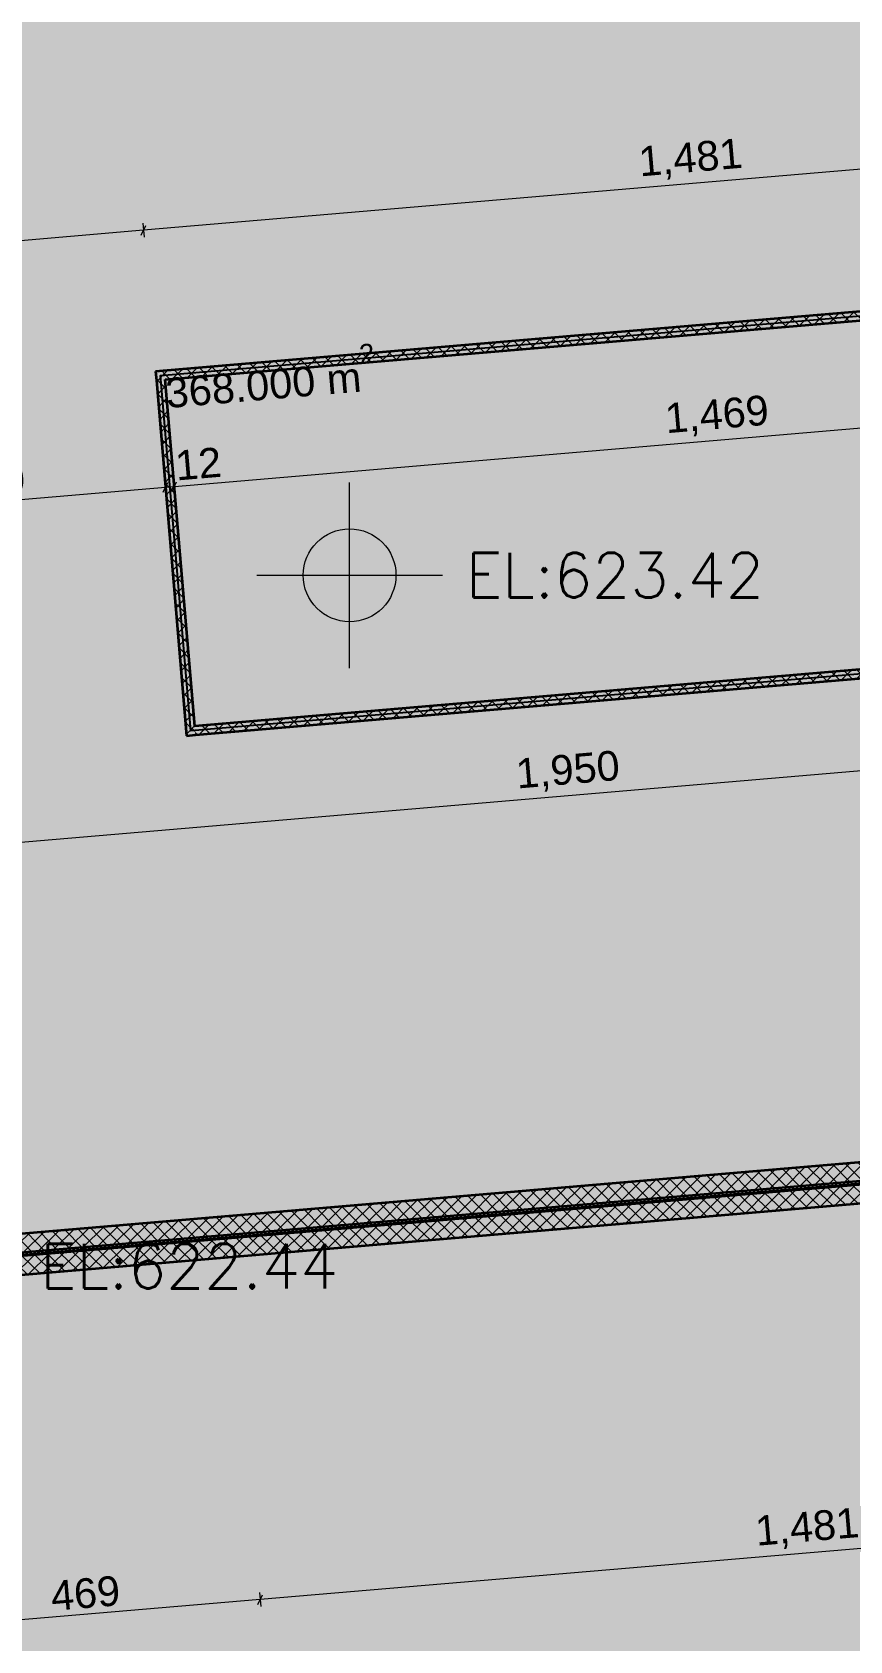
# Model space of a CAD drawing. Header units: metres. Extents: x 7516628 to 7516794, y 4692096 to 4692450.
# Drawn here: x 7516714.3 to 7516725.31, y 4692183.44 to 4692205.09 of the extents above; entities that cross this region are included whole.
import ezdxf

# ---------------------------------------------------------------- set-up
doc = ezdxf.new("R2010")
doc.units = ezdxf.units.M
for name, color, linetype, lineweight in [('2D Drafting - General_Pen_No__1', 7, 'Continuous', 0), ('dtm label', 1, 'Continuous', 0), ('New_2D Drafting - General_Pen_No__102', 254, 'Continuous', 0), ('New_2D Drafting - General_Pen_No__2', 8, 'Continuous', 0), ('New_Dimensioning - General', 7, 'Continuous', 0), ('New_Dimensioning - General_Pen_No__1', 7, 'Continuous', 0), ('New_Dimensioning - General_Pen_No__142', 8, 'Continuous', 0), ('New_Dimensioning - General_Pen_No__161', 251, 'Continuous', 0), ('New_Drawing & Figure_Pen_No__50', 134, 'Continuous', 0), ('New_Structural - Bearing', 7, 'Continuous', 0), ('New_Structural - Bearing_Pen_No__102', 254, 'Continuous', 0), ('New_Structural - Bearing_Pen_No__184', 254, 'Continuous', 0), ('New_Structural - Bearing_Pen_No__206', 254, 'Continuous', 0), ('New_Structural - Bearing_Pen_No__22', 8, 'Continuous', 0), ('New_Structural - Bearing_Pen_No__225', 254, 'Continuous', 0), ('niveleta lartesite', 5, 'Continuous', 0), ('projekt', 7, 'Continuous', 0)]:
    doc.layers.add(name, color=color, linetype=linetype, lineweight=lineweight)
doc.styles.add('GENERATED_STYLE_1', font='arial.ttf')
doc.styles.get("Standard").update_dxf_attribs({"font": 'simplex.shx'})
doc.dimstyles.new('GENERATED_STYLE__1', dxfattribs={"dimtxt": 400, "dimasz": 95, "dimexe": 0.18, "dimexo": 100000, "dimgap": 0, "dimtad": 1, "dimdec": 0, "dimlfac": 0.1, "dimzin": 0, "dimdsep": 46, "dimtxsty": 'GENERATED_STYLE_1', "dimblk": 'ARROWHEAD_2', "dimblk1": 'ARROWHEAD_2', "dimblk2": 'ARROWHEAD_2', "dimcen": 0.09, "dimclrd": 251, "dimclre": 251, "dimclrt": 7, "dimadec": 0, "dimazin": 0, "dimtfac": 1, "dimtdec": 4, "dimtmove": 0, "dimatfit": 3, "dimfxl": 1, "dimtolj": 1, "dimtzin": 0, "dimarcsym": 0})
pattern_1 = [(44.99999999999998, (0, 0), (-91.92387818248316, 91.92387818248324), []), (135.0000000000001, (0, 0), (91.9238781824829, 91.92387818248349), [])]

# ---------------------------------------------------------------- blocks, each defined once
blk = doc.blocks.new('Slab_32', base_point=(-18937.48973113452, -105651.2246458583))
at = {"layer": 'New_Structural - Bearing_Pen_No__225', "color": 254, "linetype": 'Continuous', "lineweight": 0, "flags": 128}
blk.add_lwpolyline([(-18937.48973113452, -105651.2246458583), (-15815.01099877732, -142318.5142452535), (4112.863783502689, -140621.5149341906), (990.3850511454947, -103954.2253347954)], close=True, dxfattribs=at)
blk = doc.blocks.new('Slab_33', base_point=(4116.030612582108, -140671.4147577718))
at = {"layer": 'New_Structural - Bearing_Pen_No__206', "color": 254, "linetype": 'Continuous', "lineweight": 0, "flags": 128}
blk.add_lwpolyline([(4116.030612582108, -140671.4147577718), (-15811.8441696979, -142368.4140688347), (-14250.60480352022, -160702.0588685327), (5677.269978760705, -159005.0595574694), (5100.290212999425, -152229.5821314949), (4693.010378343387, -147446.8921837474)], close=True, dxfattribs=at)
blk = doc.blocks.new('Slab_179', base_point=(929.9270420597167, -103250.7141945921))
at = {"layer": 'New_Structural - Bearing_Pen_No__184', "color": 254, "linetype": 'Continuous', "lineweight": 0, "flags": 128}
blk.add_lwpolyline([(12992.39023136488, -154421.8756456635), (11842.14941972368, -141037.2598247386), (9214.49814578773, -111041.1913889461), (9241.67680879691, -111038.931991123), (8501.625380498808, -102502.3215087667), (921.3648474760702, -103151.0814186324), (929.9270420597167, -103250.7141945921), (-19195.55390643745, -104973.1622752711), (-19194.64105076258, -104983.8850657363), (-17517.09090976419, -124689.1015116448), (-15959.85393820956, -142355.9333954615), (-15796.47900619056, -142342.0208658963), (4113.909848058028, -140646.5106051285), (4114.46346959201, -140646.463460344), (4112.343317681734, -140621.5592555318), (-15815.01099878005, -142318.5142452537), (-17376.25036495774, -123984.8694455563), (-18937.48973113452, -105651.2246458583), (990.3850511454947, -103954.2253347954), (5725.814343538331, -159057.383894627)], dxfattribs=at)
blk = doc.blocks.new('Wall_29', base_point=(4112.86378349996, -140621.5149341908))
at = {"layer": 'New_Structural - Bearing_Pen_No__102', "linetype": 'Continuous', "lineweight": 13}
h = blk.add_hatch(dxfattribs=at)
h.set_pattern_fill('CONCRETE_BLOCK', color=254, style=0, pattern_type=2)
h.set_pattern_definition(pattern_1)
h.paths.add_polyline_path([(-15565.91256400154, -142297.3017538656), (3863.765348721455, -140642.7274255792), (3842.552857333172, -140393.6289908006), (-15587.12505538982, -142048.2033190871)])
h = blk.add_hatch(dxfattribs=at)
h.set_pattern_fill('CONCRETE_BLOCK', color=254, style=0, pattern_type=2)
h.set_pattern_definition(pattern_1)
h.paths.add_polyline_path([(-15587.1250565201, -142048.2033190871), (-15836.22349016833, -142069.4158116057), (-15815.01099764969, -142318.514245254)])
h = blk.add_hatch(dxfattribs=at)
h.set_pattern_fill('CONCRETE_BLOCK', color=254, style=0, pattern_type=2)
h.set_pattern_definition(pattern_1)
h.paths.add_polyline_path([(-15587.12505362257, -142048.2033190871), (-15815.01099878006, -142318.5142452539), (-15565.91256513188, -142297.3017527353)])
at = {"layer": 'New_Structural - Bearing_Pen_No__22', "color": 8, "linetype": 'Continuous', "lineweight": 35, "flags": 128}
for points in [[(3842.552857333173, -140393.6289908006), (-15587.12505538982, -142048.2033190871)], [(-15815.01099878005, -142318.5142452539), (3863.765348721455, -140642.7274255791)], [(-15815.01099878005, -142318.5142452539), (-15836.22349016833, -142069.4158104754)]]:
    blk.add_lwpolyline(points, dxfattribs=at)
blk = doc.blocks.new('Wall_34', base_point=(-15811.8441696979, -142368.4140688347))
at = {"layer": 'New_Structural - Bearing_Pen_No__102', "linetype": 'Continuous', "lineweight": 13}
h = blk.add_hatch(dxfattribs=at)
h.set_pattern_fill('CONCRETE_BLOCK', color=254, style=0, pattern_type=2)
h.set_pattern_definition(pattern_1)
h.paths.add_polyline_path([(3866.9321778036, -140692.6272491601), (-15562.74573491939, -142347.2015774464), (-15541.53324353111, -142596.3000122249), (3888.144669191899, -140941.7256839386)])
at = {"layer": 'New_Structural - Bearing_Pen_No__22', "color": 8, "linetype": 'Continuous', "lineweight": 35, "flags": 128}
for points in [[(3866.932177803601, -140692.6272491601), (-15562.7457349194, -142347.2015774464)], [(-15541.53324353111, -142596.3000122249), (3888.144669191899, -140941.7256839386)]]:
    blk.add_lwpolyline(points, dxfattribs=at)
blk = doc.blocks.new('Wall_69', base_point=(3128.604183084462, -129063.3475604686))
at = {"layer": 'New_Structural - Bearing_Pen_No__102', "linetype": 'Continuous', "lineweight": 13}
h = blk.add_hatch(dxfattribs=at)
h.set_pattern_fill('CONCRETE_BLOCK', color=254, style=0, pattern_type=2)
h.set_pattern_definition(pattern_1)
h.paths.add_polyline_path([(-11752.42728134575, -130390.7896701793), (2884.596746238584, -129144.3436762038), (2874.414750372212, -129024.7764275101), (-11762.60927721212, -130271.2224214856)])
h = blk.add_hatch(dxfattribs=at)
h.set_pattern_fill('CONCRETE_BLOCK', color=254, style=0, pattern_type=2)
h.set_pattern_definition(pattern_1)
h.paths.add_polyline_path([(-11762.60927775469, -130271.2224220282), (-11882.1765259058, -130281.4044165037), (-11752.42728134574, -130390.7896701793)])
h = blk.add_hatch(dxfattribs=at)
h.set_pattern_fill('CONCRETE_BLOCK', color=254, style=0, pattern_type=2)
h.set_pattern_definition(pattern_1)
h.paths.add_polyline_path([(-11752.42728134574, -130390.7896696367), (-11882.1765259058, -130281.4044178945), (-11871.99452949686, -130400.9716660457)])
at = {"layer": 'New_Structural - Bearing_Pen_No__22', "color": 8, "linetype": 'Continuous', "lineweight": 35, "flags": 128}
for points in [[(2874.414750372212, -129024.7764275101), (-11882.1765259058, -130281.404417352)], [(-11752.42728134574, -130390.7896701793), (2884.596746238584, -129144.3436762038)], [(-11882.1765259058, -130281.404417352), (-11871.99453003943, -130400.9716660457)]]:
    blk.add_lwpolyline(points, dxfattribs=at)
blk = doc.blocks.new('Wall_70', base_point=(-11817.30190362577, -130336.0970437657))
at = {"layer": 'New_Structural - Bearing_Pen_No__102', "linetype": 'Continuous', "lineweight": 13}
h = blk.add_hatch(dxfattribs=at)
h.set_pattern_fill('CONCRETE_BLOCK', color=254, style=0, pattern_type=2)
h.set_pattern_definition(pattern_1)
h.paths.add_polyline_path([(-11355.32944255699, -135053.9123692343), (-11752.42728134574, -130390.7896701793), (-11871.99453003943, -130400.9716660457), (-11474.89669125068, -135064.0943651007)])
h = blk.add_hatch(dxfattribs=at)
h.set_pattern_fill('CONCRETE_BLOCK', color=254, style=0, pattern_type=2)
h.set_pattern_definition(pattern_1)
h.paths.add_polyline_path([(-11474.89669125068, -135064.0943656432), (-11464.71469484173, -135183.6616137943), (-11355.32944309958, -135053.9123692343)])
h = blk.add_hatch(dxfattribs=at)
h.set_pattern_fill('CONCRETE_BLOCK', color=254, style=0, pattern_type=2)
h.set_pattern_definition(pattern_1)
h.paths.add_polyline_path([(-11355.32944170871, -135053.9123692342), (-11464.7146953843, -135183.6616137943), (-11345.14744723319, -135173.4796173854)])
at = {"layer": 'New_Structural - Bearing_Pen_No__22', "color": 8, "linetype": 'Continuous', "lineweight": 35, "flags": 128}
for points in [[(-11871.99453003943, -130400.9716660457), (-11464.7146953843, -135183.6616137943)], [(-11355.32944255699, -135053.9123692343), (-11752.42728134575, -130390.7896701793)], [(-11464.7146953843, -135183.6616137943), (-11345.14744669062, -135173.479617928)]]:
    blk.add_lwpolyline(points, dxfattribs=at)
blk = doc.blocks.new('Wall_71', base_point=(-11410.02206897065, -135118.7869915143))
at = {"layer": 'New_Structural - Bearing_Pen_No__102', "linetype": 'Continuous', "lineweight": 13}
h = blk.add_hatch(dxfattribs=at)
h.set_pattern_fill('CONCRETE_BLOCK', color=254, style=0, pattern_type=2)
h.set_pattern_definition(pattern_1)
h.paths.add_polyline_path([(-11345.14744669062, -135173.4796179279), (3291.876580893538, -133927.0336239512), (3281.694585027164, -133807.4663752576), (-11355.32944255699, -135053.9123692342)])
at = {"layer": 'New_Structural - Bearing_Pen_No__22', "color": 8, "linetype": 'Continuous', "lineweight": 35, "flags": 128}
for points in [[(3281.694585027164, -133807.4663752576), (-11355.329442557, -135053.9123692342)], [(-11345.14744669062, -135173.479617928), (3291.876580893538, -133927.0336239512)]]:
    blk.add_lwpolyline(points, dxfattribs=at)
blk = doc.blocks.new('*D905')
at = {"layer": 'New_Dimensioning - General_Pen_No__142', "color": 8, "linetype": 'Continuous', "lineweight": 13}
for p, q in [((2683.512736343425, -127188.9221720226), (2744.814981308966, -127058.2494386818)), ((2932.611170893525, -127167.7096806537), (2993.913415859064, -127037.036947313))]:
    blk.add_line(p, q, dxfattribs=at)
at = {"layer": 'New_Dimensioning - General_Pen_No__161', "color": 251, "linetype": 'Continuous', "lineweight": 13}
for p, q in [((2706.209174555588, -127030.1738923103), (2722.118543096803, -127216.9977183941)), ((2955.307609105687, -127008.9614009414), (2971.216977646902, -127195.7852270253)), ((2714.163858826196, -127123.5858053522), (-12044.06446623577, -128380.3532014625)), ((2963.262293376294, -127102.3733139834), (2714.163858826196, -127123.5858053522)), ((3024.16686067964, -127097.1868598389), (2963.262293376294, -127102.3733139834))]:
    blk.add_line(p, q, dxfattribs=at)
at = {"layer": 'New_Dimensioning - General_Pen_No__1', "color": 7, "lineweight": 13, "insert": (2992.469006230017, -127019.5966098212), "char_height": 400, "attachment_point": 7, "rotation": 4.867397360831655, "style": 'GENERATED_STYLE_1'}
blk.add_mtext('\\A1;25', dxfattribs=at)
blk = doc.blocks.new('ARROWHEAD_2')
at = {"color": 0, "linetype": 'Continuous', "lineweight": 0}
for p, q in [((0, 0), (-1, 0)), ((-0.3781315, -0.6550000000000001), (0.3781315, 0.6550000000000001))]:
    blk.add_line(p, q, dxfattribs=at)
blk = doc.blocks.new('*D906')
at = {"layer": 'New_Dimensioning - General_Pen_No__142', "color": 8, "linetype": 'Continuous', "lineweight": 13}
for p, q in [((2683.512736343425, -127188.9221720226), (2744.814981308966, -127058.2494386818)), ((-12074.71558871853, -128445.6895681329), (-12013.413343753, -128315.0168347922))]:
    blk.add_line(p, q, dxfattribs=at)
at = {"layer": 'New_Dimensioning - General_Pen_No__161', "color": 251, "linetype": 'Continuous', "lineweight": 13}
for p, q in [((2714.163858826196, -127123.5858053522), (-12044.06446623577, -128380.3532014625)), ((-12052.01915050638, -128286.9412884206), (-12036.10978196516, -128473.7651145045))]:
    blk.add_line(p, q, dxfattribs=at)
at = {"layer": 'New_Dimensioning - General_Pen_No__1', "color": 7, "lineweight": 13, "insert": (-5355.647092545862, -127730.4976679156), "char_height": 400, "attachment_point": 7, "rotation": 4.867397360831655, "style": 'GENERATED_STYLE_1'}
blk.add_mtext('\\A1;1,481', dxfattribs=at)
blk = doc.blocks.new('*D907')
at = {"layer": 'New_Dimensioning - General_Pen_No__142', "color": 8, "linetype": 'Continuous', "lineweight": 13}
for p, q in [((-12074.71558871853, -128445.6895681329), (-12013.413343753, -128315.0168347922)), ((-16747.80222516219, -128843.6359065771), (-16686.49998019665, -128712.9631732363))]:
    blk.add_line(p, q, dxfattribs=at)
at = {"layer": 'New_Dimensioning - General_Pen_No__161', "color": 251, "linetype": 'Continuous', "lineweight": 13}
for p, q in [((2714.163858826196, -127123.5858053522), (-12044.06446623577, -128380.3532014625)), ((-12044.06446623576, -128380.3532014625), (-16717.15110267942, -128778.2995399067)), ((-12052.01915050638, -128286.9412884206), (-12036.10978196516, -128473.7651145045))]:
    blk.add_line(p, q, dxfattribs=at)
at = {"layer": 'New_Dimensioning - General_Pen_No__1', "color": 7, "lineweight": 13, "char_height": 400, "attachment_point": 7, "rotation": 4.867397360831655, "style": 'GENERATED_STYLE_1'}
for s, insert in [('\\A1;469', (-14843.37944608664, -128538.4451005151)), ('\\A1;25', (-16687.9443898257, -128695.5228357446))]:
    blk.add_mtext(s, dxfattribs=dict(at, insert=insert))
blk = doc.blocks.new('*D908')
at = {"layer": 'New_Dimensioning - General_Pen_No__142', "color": 8, "linetype": 'Continuous', "lineweight": 13}
for p, q in [((-16935.59841497516, -128734.1756646246), (-16996.9006599407, -128864.8483979654)), ((-16747.80222516219, -128843.6359065771), (-16686.49998019665, -128712.9631732363))]:
    blk.add_line(p, q, dxfattribs=at)
at = {"layer": 'New_Dimensioning - General_Pen_No__161', "color": 251, "linetype": 'Continuous', "lineweight": 13}
for p, q in [((-12044.06446623576, -128380.3532014625), (-16717.15110267942, -128778.2995399067)), ((-16966.24953745793, -128799.512031295), (-17027.15410476128, -128804.6984854394)), ((-16974.20422172854, -128706.100118253), (-16958.29485318733, -128892.9239443369)), ((-16717.15110267942, -128778.2995399067), (-16966.24953745793, -128799.512031295)), ((-16725.10578695003, -128684.8876268648), (-16709.19641840881, -128871.7114529486))]:
    blk.add_line(p, q, dxfattribs=at)
blk = doc.blocks.new('*D913')
at = {"layer": 'New_Dimensioning - General_Pen_No__142', "color": 8, "linetype": 'Continuous', "lineweight": 13}
for p, q in [((2978.285170235603, -130650.4369254918), (3039.587415201145, -130519.764192151)), ((3227.383604785699, -130629.224434123), (3288.685849751245, -130498.5517007822))]:
    blk.add_line(p, q, dxfattribs=at)
at = {"layer": 'New_Dimensioning - General_Pen_No__161', "color": 251, "linetype": 'Continuous', "lineweight": 13}
for p, q in [((3000.981608447767, -130491.6886457795), (3016.890976988983, -130678.5124718634)), ((3008.936292718374, -130585.1005588214), (-11629.7247836499, -131831.6859590654)), ((3258.034727268472, -130563.8880674526), (3008.936292718375, -130585.1005588214))]:
    blk.add_line(p, q, dxfattribs=at)
blk = doc.blocks.new('*D914')
at = {"layer": 'New_Dimensioning - General_Pen_No__142', "color": 8, "linetype": 'Continuous', "lineweight": 13}
for p, q in [((2978.285170235603, -130650.4369254918), (3039.587415201145, -130519.764192151)), ((-11660.37590613266, -131897.0223257358), (-11599.07366116714, -131766.349592395))]:
    blk.add_line(p, q, dxfattribs=at)
at = {"layer": 'New_Dimensioning - General_Pen_No__161', "color": 251, "linetype": 'Continuous', "lineweight": 13}
blk.add_line((3008.936292718374, -130585.1005588214), (-11629.7247836499, -131831.6859590654), dxfattribs=at)
at = {"layer": 'New_Dimensioning - General_Pen_No__1', "color": 7, "lineweight": 13, "char_height": 400, "attachment_point": 7, "rotation": 4.867397360831655, "style": 'GENERATED_STYLE_1'}
for s, insert in [('\\A1;1,469', (-5001.091034306847, -131186.9214234517)), ('\\A1;12', (-11600.51807079618, -131748.9092549033))]:
    blk.add_mtext(s, dxfattribs=dict(at, insert=insert))
blk = doc.blocks.new('*D915')
at = {"layer": 'New_Dimensioning - General_Pen_No__142', "color": 8, "linetype": 'Continuous', "lineweight": 13}
for p, q in [((-11779.94315482636, -131907.2043216021), (-11718.64090986082, -131776.5315882614)), ((-11660.37590613266, -131897.0223257358), (-11599.07366116714, -131766.349592395))]:
    blk.add_line(p, q, dxfattribs=at)
at = {"layer": 'New_Dimensioning - General_Pen_No__161', "color": 251, "linetype": 'Continuous', "lineweight": 13}
for p, q in [((3008.936292718374, -130585.1005588214), (-11629.7247836499, -131831.6859590654)), ((-11749.29203234359, -131841.8679549317), (-16422.37866878724, -132239.8142933759)), ((-11757.24671661419, -131748.4560418898), (-11741.33734807298, -131935.2798679737)), ((-11629.7247836499, -131831.6859590654), (-11749.29203234359, -131841.8679549318)), ((-11637.67946792051, -131738.2740460234), (-11621.7700993793, -131925.0978721073))]:
    blk.add_line(p, q, dxfattribs=at)
blk = doc.blocks.new('*D916')
at = {"layer": 'New_Dimensioning - General_Pen_No__142', "color": 8, "linetype": 'Continuous', "lineweight": 13}
for p, q in [((-11779.94315482636, -131907.2043216021), (-11718.64090986082, -131776.5315882614)), ((-16453.02979127001, -132305.1506600463), (-16391.72754630447, -132174.4779267056))]:
    blk.add_line(p, q, dxfattribs=at)
at = {"layer": 'New_Dimensioning - General_Pen_No__161', "color": 251, "linetype": 'Continuous', "lineweight": 13}
for p, q in [((-11749.29203234359, -131841.8679549317), (-16422.37866878724, -132239.8142933759)), ((-11757.24671661419, -131748.4560418898), (-11741.33734807298, -131935.2798679737))]:
    blk.add_line(p, q, dxfattribs=at)
at = {"layer": 'New_Dimensioning - General_Pen_No__1', "color": 7, "lineweight": 13, "char_height": 400, "attachment_point": 7, "rotation": 4.867397360831655, "style": 'GENERATED_STYLE_1'}
for s, insert in [('\\A1;469', (-14548.60701219446, -131999.9598539843)), ('\\A1;25', (-16393.17195593352, -132157.0375892138))]:
    blk.add_mtext(s, dxfattribs=dict(at, insert=insert))
blk = doc.blocks.new('*D917')
at = {"layer": 'New_Dimensioning - General_Pen_No__142', "color": 8, "linetype": 'Continuous', "lineweight": 13}
for p, q in [((-16640.82598108299, -132195.6904180938), (-16702.12822604852, -132326.3631514346)), ((-16453.02979127001, -132305.1506600463), (-16391.72754630447, -132174.4779267056))]:
    blk.add_line(p, q, dxfattribs=at)
at = {"layer": 'New_Dimensioning - General_Pen_No__161', "color": 251, "linetype": 'Continuous', "lineweight": 13}
for p, q in [((-11749.29203234359, -131841.8679549317), (-16422.37866878724, -132239.8142933759)), ((-16671.47710356576, -132261.0267847642), (-16732.3816708691, -132266.2132389086)), ((-16679.43178783636, -132167.6148717223), (-16663.52241929515, -132354.4386978061)), ((-16422.37866878724, -132239.8142933759), (-16671.47710356576, -132261.0267847642)), ((-16430.33335305785, -132146.402380334), (-16414.42398451663, -132333.2262064179))]:
    blk.add_line(p, q, dxfattribs=at)
blk = doc.blocks.new('*D918')
at = {"layer": 'New_Dimensioning - General_Pen_No__142', "color": 8, "linetype": 'Continuous', "lineweight": 13}
for p, q in [((3368.127817435078, -135228.3618589545), (3429.430062400619, -135097.6891256137)), ((3617.226251985175, -135207.1493675857), (3678.528496950721, -135076.4766342449))]:
    blk.add_line(p, q, dxfattribs=at)
at = {"layer": 'New_Dimensioning - General_Pen_No__161', "color": 251, "linetype": 'Continuous', "lineweight": 13}
for p, q in [((3390.824255647242, -135069.6135792422), (3406.733624188456, -135256.437405326)), ((3639.92269019734, -135048.4010878733), (3655.832058738555, -135235.2249139572)), ((3398.778939917849, -135163.0254922841), (-16032.53602158777, -136817.7392268386)), ((3647.877374467948, -135141.8130009153), (3398.778939917849, -135163.0254922841)), ((3708.781941771293, -135136.6265467708), (3647.877374467948, -135141.8130009153))]:
    blk.add_line(p, q, dxfattribs=at)
at = {"layer": 'New_Dimensioning - General_Pen_No__1', "color": 7, "lineweight": 13, "insert": (3677.08408732167, -135059.0362967531), "char_height": 400, "attachment_point": 7, "rotation": 4.867397360831655, "style": 'GENERATED_STYLE_1'}
blk.add_mtext('\\A1;25', dxfattribs=at)
blk = doc.blocks.new('*D919')
at = {"layer": 'New_Dimensioning - General_Pen_No__142', "color": 8, "linetype": 'Continuous', "lineweight": 13}
for p, q in [((3368.127817435078, -135228.3618589545), (3429.430062400619, -135097.6891256137)), ((-16063.18714407054, -136883.075593509), (-16001.884899105, -136752.4028601682))]:
    blk.add_line(p, q, dxfattribs=at)
at = {"layer": 'New_Dimensioning - General_Pen_No__161', "color": 251, "linetype": 'Continuous', "lineweight": 13}
blk.add_line((3398.778939917849, -135163.0254922841), (-16032.53602158777, -136817.7392268386), dxfattribs=at)
at = {"layer": 'New_Dimensioning - General_Pen_No__1', "color": 7, "lineweight": 13, "char_height": 400, "attachment_point": 7, "rotation": 4.867397360831655, "style": 'GENERATED_STYLE_1'}
for s, insert in [('\\A1;1,950', (-7007.575329676038, -135968.9105240696)), ('\\A1;25', (-16003.32930873405, -136734.9625226765))]:
    blk.add_mtext(s, dxfattribs=dict(at, insert=insert))
blk = doc.blocks.new('*D920')
at = {"layer": 'New_Dimensioning - General_Pen_No__142', "color": 8, "linetype": 'Continuous', "lineweight": 13}
for p, q in [((-16250.98333388351, -136773.6153515565), (-16312.28557884905, -136904.2880848972)), ((-16063.18714407054, -136883.075593509), (-16001.884899105, -136752.4028601682))]:
    blk.add_line(p, q, dxfattribs=at)
at = {"layer": 'New_Dimensioning - General_Pen_No__161', "color": 251, "linetype": 'Continuous', "lineweight": 13}
for p, q in [((3398.778939917849, -135163.0254922841), (-16032.53602158777, -136817.7392268386)), ((-16289.58914063689, -136745.539805185), (-16273.67977209567, -136932.3636312688)), ((-16032.53602158777, -136817.7392268386), (-16281.63445636628, -136838.9517182269)), ((-16040.49070585838, -136724.3273137967), (-16024.58133731716, -136911.1511398805)), ((-16281.63445636628, -136838.9517182269), (-16342.53902366962, -136844.1381723713))]:
    blk.add_line(p, q, dxfattribs=at)
blk = doc.blocks.new('*D921')
at = {"layer": 'New_Dimensioning - General_Pen_No__142', "color": 8, "linetype": 'Continuous', "lineweight": 13}
for p, q in [((4252.979975288254, -145619.1869391864), (4314.282220253796, -145488.5142058456)), ((4502.07840983835, -145597.9744478176), (4563.380654803896, -145467.3017144768))]:
    blk.add_line(p, q, dxfattribs=at)
at = {"layer": 'New_Dimensioning - General_Pen_No__161', "color": 251, "linetype": 'Continuous', "lineweight": 13}
for p, q in [((4275.676413500419, -145460.4386594741), (4291.585782041633, -145647.2624855579)), ((4524.774848050517, -145439.2261681053), (4540.68421659173, -145626.0499941891)), ((4283.631097771024, -145553.850572516), (-10474.59722729093, -146810.6179686263)), ((4532.729532321123, -145532.6380811472), (4283.631097771025, -145553.850572516)), ((4593.634099624468, -145527.4516270027), (4532.729532321123, -145532.6380811472))]:
    blk.add_line(p, q, dxfattribs=at)
at = {"layer": 'New_Dimensioning - General_Pen_No__1', "color": 7, "lineweight": 13, "insert": (4561.936245174845, -145449.8613769851), "char_height": 400, "attachment_point": 7, "rotation": 4.867397360831655, "style": 'GENERATED_STYLE_1'}
blk.add_mtext('\\A1;25', dxfattribs=at)
blk = doc.blocks.new('*D922')
at = {"layer": 'New_Dimensioning - General_Pen_No__142', "color": 8, "linetype": 'Continuous', "lineweight": 13}
for p, q in [((4252.979975288254, -145619.1869391864), (4314.282220253796, -145488.5142058456)), ((-10505.2483497737, -146875.9543352967), (-10443.94610480816, -146745.2816019559))]:
    blk.add_line(p, q, dxfattribs=at)
at = {"layer": 'New_Dimensioning - General_Pen_No__161', "color": 251, "linetype": 'Continuous', "lineweight": 13}
for p, q in [((4283.631097771024, -145553.850572516), (-10474.59722729093, -146810.6179686263)), ((-10482.55191156154, -146717.2060555844), (-10466.64254302032, -146904.0298816683)), ((-10474.59722729093, -146810.6179686263), (-15147.68386373459, -147208.5643070705))]:
    blk.add_line(p, q, dxfattribs=at)
at = {"layer": 'New_Dimensioning - General_Pen_No__1', "color": 7, "lineweight": 13, "insert": (-3786.179853601029, -146160.7624350794), "char_height": 400, "attachment_point": 7, "rotation": 4.867397360831655, "style": 'GENERATED_STYLE_1'}
blk.add_mtext('\\A1;1,481', dxfattribs=at)
blk = doc.blocks.new('*D923')
at = {"layer": 'New_Dimensioning - General_Pen_No__142', "color": 8, "linetype": 'Continuous', "lineweight": 13}
for p, q in [((-10505.2483497737, -146875.9543352967), (-10443.94610480816, -146745.2816019559)), ((-15178.33498621736, -147273.9006737409), (-15117.03274125182, -147143.2279404001))]:
    blk.add_line(p, q, dxfattribs=at)
at = {"layer": 'New_Dimensioning - General_Pen_No__161', "color": 251, "linetype": 'Continuous', "lineweight": 13}
blk.add_line((-10474.59722729093, -146810.6179686263), (-15147.68386373459, -147208.5643070705), dxfattribs=at)
at = {"layer": 'New_Dimensioning - General_Pen_No__1', "color": 7, "lineweight": 13, "char_height": 400, "attachment_point": 7, "rotation": 4.867397360831655, "style": 'GENERATED_STYLE_1'}
for s, insert in [('\\A1;469', (-13273.91220714181, -146968.7098676789)), ('\\A1;25', (-15118.47715088087, -147125.7876029084))]:
    blk.add_mtext(s, dxfattribs=dict(at, insert=insert))
blk = doc.blocks.new('*D924')
at = {"layer": 'New_Dimensioning - General_Pen_No__142', "color": 8, "linetype": 'Continuous', "lineweight": 13}
for p, q in [((-15366.13117603033, -147164.4404317884), (-15427.43342099587, -147295.1131651292)), ((-15178.33498621736, -147273.9006737409), (-15117.03274125182, -147143.2279404001))]:
    blk.add_line(p, q, dxfattribs=at)
at = {"layer": 'New_Dimensioning - General_Pen_No__161', "color": 251, "linetype": 'Continuous', "lineweight": 13}
for p, q in [((-10474.59722729093, -146810.6179686263), (-15147.68386373459, -147208.5643070705)), ((-15404.73698278371, -147136.3648854168), (-15388.82761424249, -147323.1887115007)), ((-15147.68386373459, -147208.5643070705), (-15396.7822985131, -147229.7767984588)), ((-15155.6385480052, -147115.1523940286), (-15139.72917946398, -147301.9762201124)), ((-15396.7822985131, -147229.7767984588), (-15457.68686581645, -147234.9632526032))]:
    blk.add_line(p, q, dxfattribs=at)
blk = doc.blocks.new('A$C11597C86')
at = {"layer": 'New_2D Drafting - General_Pen_No__102', "linetype": 'Continuous', "lineweight": 0}
for points in [[(108661.6438721144, -119668.2880441984), (128589.5186543953, -117971.2887331356), (130150.7580205721, -136304.9335328336), (110222.8832382921, -138001.9328438965)], [(110226.0500673734, -138051.8326674772), (130153.9248496543, -136354.8333564144), (131715.1642158311, -154688.4781561124), (111787.289433551, -156385.4774671753)]]:
    blk.add_hatch(color=7, dxfattribs=at).paths.add_polyline_path(points)
at = {"layer": 'New_2D Drafting - General_Pen_No__2', "color": 8, "linetype": 'Continuous', "lineweight": 15, "flags": 128}
for points in [[(108661.6438721144, -119668.2880441984), (128589.5186543953, -117971.2887331356), (130150.7580205721, -136304.9335328336), (110222.8832382921, -138001.9328438965)], [(110226.0500673734, -138051.8326674772), (130153.9248496543, -136354.8333564144), (131715.1642158311, -154688.4781561124), (111787.289433551, -156385.4774671753)]]:
    blk.add_lwpolyline(points, close=True, dxfattribs=at)
at = {"layer": 'New_Drawing & Figure_Pen_No__50', "color": 134, "linetype": 'Continuous', "lineweight": 25, "flags": 128}
for points in [[(110222.8832382912, -138001.9328438965), (130150.758020573, -136304.9335328332), (129573.7782548109, -129529.4561068589), (114627.8721681006, -130802.2055901569), (114220.5923334455, -126019.5156424082), (129166.4984201557, -124746.7661591112), (128589.5186543944, -117971.2887331356), (108661.6438721144, -119668.2880441984)], [(111787.289433551, -156385.4774671753), (131715.164215832, -154688.478156112), (131138.1844500698, -147913.0007301377), (116192.2783633595, -149185.7502134356), (115784.9985287044, -144403.060265687), (130730.9046154147, -143130.31078239), (130153.9248496534, -136354.8333564144), (110226.0500673734, -138051.8326674772)]]:
    blk.add_lwpolyline(points, close=True, dxfattribs=at)
at = {"layer": 'New_Structural - Bearing', "color": 254, "linetype": 'Continuous', "lineweight": 0}
for name, p in [('Slab_179', (126967.821279131, -98934.13279323466)), ('Slab_32', (107100.4045059367, -101334.6432445008)), ('Slab_33', (130153.9248496534, -136354.8333564144))]:
    blk.add_blockref(name, p, dxfattribs=at)
at = {"layer": 'New_Structural - Bearing', "color": 8, "lineweight": 35}
for name, p in [('Wall_69', (129166.4984201557, -124746.7661591112)), ('Wall_70', (114220.5923334455, -126019.5156424082)), ('Wall_71', (114627.8721681006, -130802.2055901569)), ('Wall_29', (130150.7580205712, -136304.9335328334)), ('Wall_34', (110226.0500673734, -138051.8326674772))]:
    blk.add_blockref(name, p, dxfattribs=at)
at = {"layer": '2D Drafting - General_Pen_No__1', "color": 7, "lineweight": 13, "insert": (114308.5945048232, -126463.6503268225), "char_height": 400, "attachment_point": 7, "rotation": 4.867397360831488, "style": 'GENERATED_STYLE_1'}
blk.add_mtext('{\\fArial|b0|i0|c0|p0;368.000 m{\\H0.66x;\\S2^  ;}}', dxfattribs=at)
at = {"layer": 'New_Dimensioning - General', "color": 251, "linetype": 'Continuous', "lineweight": 13}
for base, p1, p2, picture, middle in [((110005.3582154835, -132501.1578254812), (122433.8998020538, -48612.82735657929), (103126.1548511599, -51718.6245902629), '*D919', (119680.9705721753, -131396.1976745453)), ((129436.6731769891, -130846.4440909267), (122682.9992877471, -48591.62720879354), (122433.8998020538, -48612.82735657929), '*D918', (130001.3225439419, -130517.34679971)), ((115563.2970097803, -142494.0365672689), (122433.8998020538, -48612.82735657929), (112594.4783449878, -107631.178216297), '*D922', (122902.3660482503, -141588.0495855551)), ((113993.8297708355, -124063.7718001051), (122433.8998020538, -48612.82735657929), (112594.4783449878, -107631.178216297), '*D906', (121332.8988093055, -123157.7848183913)), ((114408.1694534214, -127515.104557708), (122433.8998020538, -48612.82735657929), (112724.2275895478, -107740.5634691243), '*D914', (121687.4548675445, -126614.2085739274)), ((128752.0580958975, -122807.0044039948), (122682.9992877471, -48591.62720879354), (122433.8998020538, -48612.82735657929), '*D905', (129316.7074628503, -122477.9071127781)), ((129046.8305297896, -126268.519157464), (122682.9992877471, -48591.62720879354), (122433.8998020538, -48612.82735657929), '*D913', (129611.4798967424, -125939.4218662474)), ((130321.5253348423, -141237.2691711586), (122682.9992877471, -48591.62720879354), (122433.8998020538, -48612.82735657929), '*D921', (130886.1747017951, -140908.171879942)), ((109071.6446996133, -124482.9306299376), (103126.1548511599, -51718.6245902629), (102884.1156897714, -51822.73417845675), '*D908', (109636.2940667945, -124153.8333387015)), ((109366.4171335055, -127944.4453834068), (103126.1548511599, -51718.6245902629), (102884.1156897714, -51822.73417845675), '*D917', (109931.0665006867, -127615.3480921707)), ((109756.259780705, -132522.3703168694), (103126.1548511599, -51718.6245902629), (102884.1156897714, -51822.73417845675), '*D920', (110320.9091478862, -132193.2730256334)), ((110641.1119385581, -142913.1953971013), (103126.1548511599, -51718.6245902629), (102884.1156897714, -51822.73417845675), '*D924', (111205.7613057394, -142584.0981058653)), ((109320.7431343918, -124461.7181385493), (112594.4783449878, -107631.178216297), (103126.1548511599, -51718.6245902629), '*D907', (111632.5160944606, -123983.8409314484)), ((109615.515568284, -127923.2328920185), (112594.4783449878, -107631.178216297), (103126.1548511599, -51718.6245902629), '*D916', (111927.2885283528, -127445.3556849176)), ((110890.2103733367, -142891.9829057131), (112594.4783449878, -107631.178216297), (103126.1548511599, -51718.6245902629), '*D923', (113201.9833334055, -142414.1056986122)), ((114288.6022047277, -127525.2865535743), (112724.2275895478, -107740.5634691243), (112594.4783449878, -107631.178216297), '*D915', (114723.7203858241, -127207.2197578601))]:
    dim = blk.add_linear_dim(base=base, p1=p1, p2=p2, angle=184.8673973608236, dimstyle='GENERATED_STYLE__1', dxfattribs=at)
    dim.commit()
    dim.dimension.update_dxf_attribs({"geometry": picture, "text_midpoint": middle, "dimtype": 128, "text_rotation": 4.867397360831653, "insert": (126037.8942370713, 4316.581401357427)})

msp = doc.modelspace()

# ---------------------------------------------------------------- block references
at = {"layer": 'projekt', "xscale": 0.001, "yscale": 0.001, "zscale": 0.001}
msp.add_blockref('A$C11597C86', (7516601.810596049, 4692326.488235551), dxfattribs=at)

# ---------------------------------------------------------------- next in the draw order: linework, layer by layer
at = {"layer": 'niveleta lartesite', "color": 5, "linetype": 'Continuous', "lineweight": 0}
for p, q in [((7516718.576947485, 4692196.53101772, 623.4149999999998), (7516718.576947485, 4692199.03101772, 623.4149999999998)), ((7516717.326947485, 4692197.78101772, 623.4149999999998), (7516719.826947485, 4692197.78101772, 623.4149999999998))]:
    msp.add_line(p, q, dxfattribs=at)
msp.add_circle((7516718.576947485, 4692197.78101772, 623.4149999999998), 0.625, dxfattribs=at)

# ---------------------------------------------------------------- next in the draw order: texts
at = {"layer": 'dtm label', "color": 1, "linetype": 'Continuous', "lineweight": 0, "insert": (7516714.412230015, 4692188.480993515, 622.4356299764465), "char_height": 0.6, "attachment_point": 4}
msp.add_mtext('EL:622.44', dxfattribs=at)
at = {"layer": 'niveleta lartesite', "color": 5, "linetype": 'Continuous', "lineweight": 0, "insert": (7516720.144447486, 4692197.78101772, 623.4149999999998), "char_height": 0.6, "attachment_point": 4}
msp.add_mtext('EL:623.42', dxfattribs=at)

doc.saveas('drawing.dxf')
